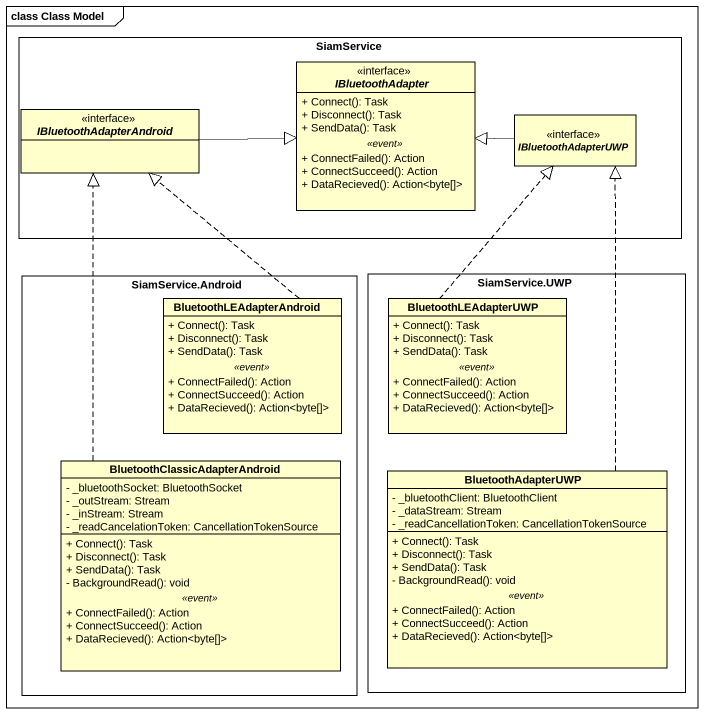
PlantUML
@startuml
mainframe class Class Model
hide circle
hide empty members
skinparam classAttributeIconSize 0
rectangle SiamService {
  interface IBluetoothAdapter {
    + Connect(): Task
    + Disconnect(): Task
    + SendData(): Task
    .. <<event>> ..
    + ConnectFailed(): Action
    + ConnectSucceed(): Action
    + DataRecieved(): Action<byte[]>
  }
  interface IBluetoothAdapterAndroid
  interface IBluetoothAdapterUWP
}
rectangle "SiamService.Android" as SiamService_Android {
  class BluetoothLEAdapterAndroid {
    + Connect(): Task
    + Disconnect(): Task
    + SendData(): Task
    .. <<event>> ..
    + ConnectFailed(): Action
    + ConnectSucceed(): Action
    + DataRecieved(): Action<byte[]>
  }
  class "BluetoothClassicAdapterAndroid" as BluetoothClassicAdapterAndro {
    - _bluetoothSocket: BluetoothSocket
    - _outStream: Stream
    - _inStream: Stream
    - _readCancelationToken: CancellationTokenSource
    --
    + Connect(): Task
    + Disconnect(): Task
    + SendData(): Task
    - BackgroundRead(): void
    .. <<event>> ..
    + ConnectFailed(): Action
    + ConnectSucceed(): Action
    + DataRecieved(): Action<byte[]>
  }
}
rectangle "SiamService.UWP" as SiamService_UWP {
  class BluetoothLEAdapterUWP {
    + Connect(): Task
    + Disconnect(): Task
    + SendData(): Task
    .. <<event>> ..
    + ConnectFailed(): Action
    + ConnectSucceed(): Action
    + DataRecieved(): Action<byte[]>
  }
  class BluetoothAdapterUWP {
    - _bluetoothClient: BluetoothClient
    - _dataStream: Stream
    - _readCancellationToken: CancellationTokenSource
    --
    + Connect(): Task
    + Disconnect(): Task
    + SendData(): Task
    - BackgroundRead(): void
    .. <<event>> ..
    + ConnectFailed(): Action
    + ConnectSucceed(): Action
    + DataRecieved(): Action<byte[]>
  }
}
IBluetoothAdapterAndroid -right-|> IBluetoothAdapter
IBluetoothAdapterUWP -left-|> IBluetoothAdapter
BluetoothLEAdapterAndroid .up.|> IBluetoothAdapterAndroid
BluetoothLEAdapterUWP .up.|> IBluetoothAdapterUWP
BluetoothClassicAdapterAndro .up.|> IBluetoothAdapterAndroid
BluetoothAdapterUWP .up.|> IBluetoothAdapterUWP
@enduml
